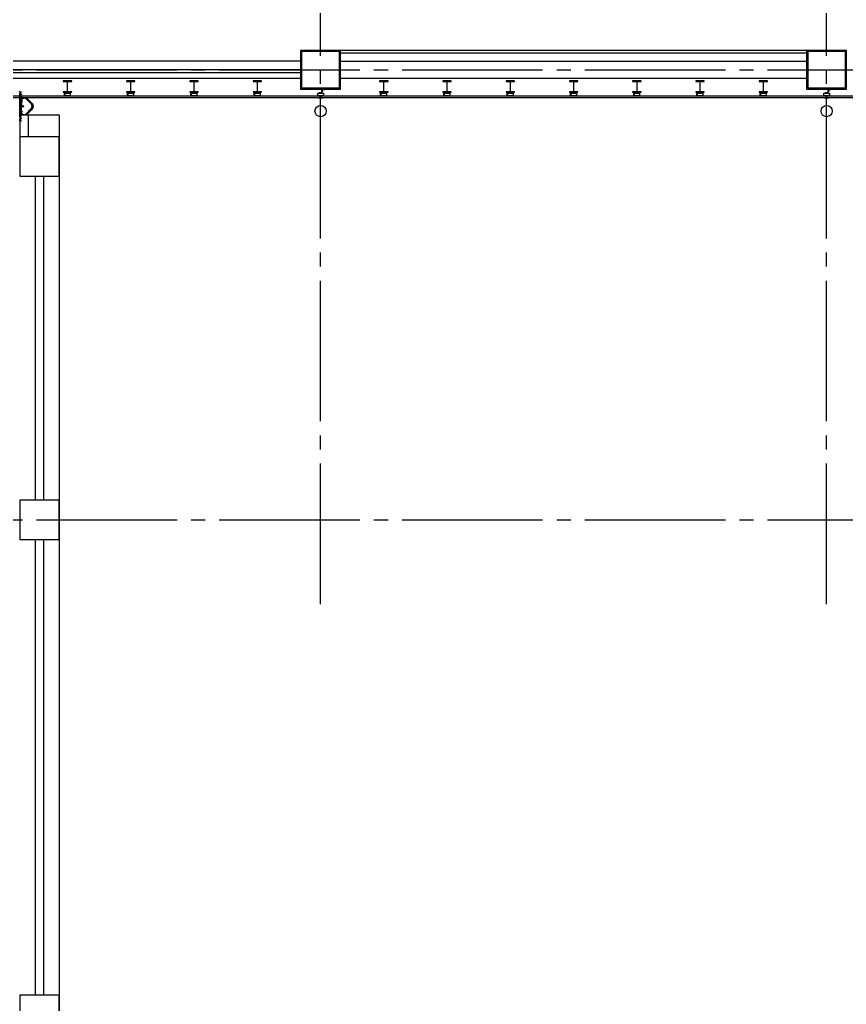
# Model space of a CAD drawing. Header units: millimetres. Extents: x -48783 to 29932, y 8989 to 23940.
# Drawn here: x 6665 to 8135, y 9889 to 11639 of the extents above; entities that cross this region are included whole.
import ezdxf

# ---------------------------------------------------------------- set-up
doc = ezdxf.new("R2010")
doc.units = ezdxf.units.MM
doc.header["$LTSCALE"] = 100
doc.linetypes.add('X-N-FAB-L20$0$COL-CEN-LIN', pattern=[3.25, 2.5, -0.25, 0.25, -0.25])
for name, color, linetype in [('0-XREF', 7, 'Continuous'), ('X-N-FAB-L20$0$0-4', 8, 'Continuous'), ('X-N-FAB-L20$0$0-COL', 8, 'Continuous'), ('X-N-FAB-L20$0$0-WALL', 8, 'Continuous'), ('X-N-FAB-L20$0$08', 8, 'Continuous'), ('X-N-FAB-L20$0$200K新增範圍', 8, 'Continuous'), ('X-N-FAB-L20$0$BLOCK', 8, 'Continuous'), ('X-N-FAB-L20$0$CCL', 8, 'X-N-FAB-L20$0$COL-CEN-LIN'), ('X-N-FAB-L20$0$COL-S', 8, 'Continuous'), ('X-N-FAB-L20$0$DE-MMTN-F1-F2-B000-G-AR-SEC@16$0$DE-MMTN-CUB3-F1-B000-G-AR-SEC@CF1.5$0$0-伸縮縫', 8, 'Continuous'), ('X-N-FAB-L20$0$DE-MMTN-F1-F2-B000-G-AR-SEC@16$0$DE-MMTN-CUB3-F1-B000-G-AR-SEC@CF1.5$0$伸縮縫', 8, 'Continuous'), ('X-N-FAB-L20$0$WALL-P', 8, 'Continuous')]:
    doc.layers.add(name, color=color, linetype=linetype)

# ---------------------------------------------------------------- blocks, each defined once
blk = doc.blocks.new('X-N-FAB-L20$0$A$Cc7bb84f0')
at = {"layer": 'X-N-FAB-L20$0$COL-S'}
for points in [[(0, 70), (70, 70), (70, 0), (0, 0)], [(2, 68), (68, 68), (68, 2), (2, 2)]]:
    blk.add_lwpolyline(points, close=True, dxfattribs=at)
blk = doc.blocks.new('X-N-FAB-L20$0$A$C20c95bda')
at = {"layer": 'X-N-FAB-L20$0$CCL'}
for p, q in [((8220, 0), (8220, 9160)), ((9120, 0), (9120, 9160)), ((240, 950), (28330, 950)), ((240, 150), (28330, 150))]:
    blk.add_line(p, q, dxfattribs=at)
at = {"layer": 'X-N-FAB-L20$0$200K新增範圍'}
for p in [(8185, 915), (9085, 915)]:
    blk.add_blockref('X-N-FAB-L20$0$A$Cc7bb84f0', p, dxfattribs=at)
blk = doc.blocks.new('X-N-FAB-L20$0$A$C1d07c4d4')
for centre in [(7917.4, 851.4), (8817.4, 851.4)]:
    blk.add_circle(centre, 10)
at = {"layer": 'X-N-FAB-L20$0$08'}
for points in [[(7882.4, 890), (7882.4, 960), (7952.4, 960), (7952.4, 890)], [(7884.4, 892), (7884.4, 958), (7950.4, 958), (7950.4, 892)], [(8782.4, 890), (8782.4, 960), (8852.4, 960), (8852.4, 890)], [(8784.4, 892), (8784.4, 958), (8850.4, 958), (8850.4, 892)]]:
    blk.add_lwpolyline(points, close=True, dxfattribs=at)
at = {"layer": 'X-N-FAB-L20$0$WALL-P'}
for p, q in [((7952.4, 960), (8782.4, 960)), ((7952.4, 955), (8782.4, 955)), ((7882.4, 940), (7052.4, 940)), ((7952.4, 940), (8782.4, 940)), ((7882.4, 925), (7052.4, 925)), ((7052.4, 920), (7882.4, 920)), ((7052.4, 910), (7882.4, 910)), ((7952.4, 910), (8782.4, 910)), ((6717.1, 878.5), (9080.9, 878.5)), ((9077.4, 875), (6717.1, 875))]:
    blk.add_line(p, q, dxfattribs=at)
for points in [[(7459.9, 885), (7474.9, 885), (7474.9, 885.9), (7467.7, 885.9), (7467.7, 904.1), (7474.9, 904.1), (7474.9, 905), (7459.9, 905), (7459.9, 904.1), (7467.1, 904.1), (7467.1, 885.9), (7459.9, 885.9)], [(7572.4, 885), (7587.4, 885), (7587.4, 885.9), (7580.2, 885.9), (7580.2, 904.1), (7587.4, 904.1), (7587.4, 905), (7572.4, 905), (7572.4, 904.1), (7579.6, 904.1), (7579.6, 885.9), (7572.4, 885.9)], [(7684.9, 885), (7699.9, 885), (7699.9, 885.9), (7692.7, 885.9), (7692.7, 904.1), (7699.9, 904.1), (7699.9, 905), (7684.9, 905), (7684.9, 904.1), (7692.1, 904.1), (7692.1, 885.9), (7684.9, 885.9)], [(7797.4, 885), (7812.4, 885), (7812.4, 885.9), (7805.2, 885.9), (7805.2, 904.1), (7812.4, 904.1), (7812.4, 905), (7797.4, 905), (7797.4, 904.1), (7804.6, 904.1), (7804.6, 885.9), (7797.4, 885.9)], [(8022.4, 885), (8037.4, 885), (8037.4, 885.9), (8030.2, 885.9), (8030.2, 904.1), (8037.4, 904.1), (8037.4, 905), (8022.4, 905), (8022.4, 904.1), (8029.6, 904.1), (8029.6, 885.9), (8022.4, 885.9)], [(8134.9, 885), (8149.9, 885), (8149.9, 885.9), (8142.7, 885.9), (8142.7, 904.1), (8149.9, 904.1), (8149.9, 905), (8134.9, 905), (8134.9, 904.1), (8142.1, 904.1), (8142.1, 885.9), (8134.9, 885.9)], [(8247.4, 885), (8262.4, 885), (8262.4, 885.9), (8255.2, 885.9), (8255.2, 904.1), (8262.4, 904.1), (8262.4, 905), (8247.4, 905), (8247.4, 904.1), (8254.6, 904.1), (8254.6, 885.9), (8247.4, 885.9)], [(8359.9, 885), (8374.9, 885), (8374.9, 885.9), (8367.7, 885.9), (8367.7, 904.1), (8374.9, 904.1), (8374.9, 905), (8359.9, 905), (8359.9, 904.1), (8367.1, 904.1), (8367.1, 885.9), (8359.9, 885.9)], [(8472.4, 885), (8487.4, 885), (8487.4, 885.9), (8480.2, 885.9), (8480.2, 904.1), (8487.4, 904.1), (8487.4, 905), (8472.4, 905), (8472.4, 904.1), (8479.6, 904.1), (8479.6, 885.9), (8472.4, 885.9)], [(8584.9, 885), (8599.9, 885), (8599.9, 885.9), (8592.7, 885.9), (8592.7, 904.1), (8599.9, 904.1), (8599.9, 905), (8584.9, 905), (8584.9, 904.1), (8592.1, 904.1), (8592.1, 885.9), (8584.9, 885.9)], [(8697.4, 885), (8712.4, 885), (8712.4, 885.9), (8705.2, 885.9), (8705.2, 904.1), (8712.4, 904.1), (8712.4, 905), (8697.4, 905), (8697.4, 904.1), (8704.6, 904.1), (8704.6, 885.9), (8697.4, 885.9)], [(7461.8, 880), (7461.8, 885), (7466.8, 885), (7466.8, 884.4), (7462.4, 884.4), (7462.4, 880)], [(7462.4, 883.5), (7472.4, 883.5), (7472.4, 878.5), (7462.4, 878.5)], [(7473, 880), (7473, 885), (7468, 885), (7468, 884.4), (7472.4, 884.4), (7472.4, 880)], [(7574.3, 880), (7574.3, 885), (7579.3, 885), (7579.3, 884.4), (7574.9, 884.4), (7574.9, 880)], [(7574.9, 883.5), (7584.9, 883.5), (7584.9, 878.5), (7574.9, 878.5)], [(7585.5, 880), (7585.5, 885), (7580.5, 885), (7580.5, 884.4), (7584.9, 884.4), (7584.9, 880)], [(7686.8, 880), (7686.8, 885), (7691.8, 885), (7691.8, 884.4), (7687.4, 884.4), (7687.4, 880)], [(7687.4, 883.5), (7697.4, 883.5), (7697.4, 878.5), (7687.4, 878.5)], [(7698, 880), (7698, 885), (7693, 885), (7693, 884.4), (7697.4, 884.4), (7697.4, 880)], [(7799.3, 880), (7799.3, 885), (7804.3, 885), (7804.3, 884.4), (7799.9, 884.4), (7799.9, 880)], [(7799.9, 883.5), (7809.9, 883.5), (7809.9, 878.5), (7799.9, 878.5)], [(7810.5, 880), (7810.5, 885), (7805.5, 885), (7805.5, 884.4), (7809.9, 884.4), (7809.9, 880)], [(7912.4, 883.5), (7922.4, 883.5), (7922.4, 878.5), (7912.4, 878.5)], [(7914.9, 883.5), (7919.9, 883.5), (7919.9, 888.5), (7919.3, 888.5), (7919.3, 884.1), (7914.9, 884.1)], [(7916.4, 875), (7918.4, 875), (7918.4, 878.5), (7916.4, 878.5)], [(7919.9, 885), (7919.9, 890), (7924.9, 890), (7924.9, 889.4), (7920.5, 889.4), (7920.5, 885)], [(8024.3, 880), (8024.3, 885), (8029.3, 885), (8029.3, 884.4), (8024.9, 884.4), (8024.9, 880)], [(8024.9, 883.5), (8034.9, 883.5), (8034.9, 878.5), (8024.9, 878.5)], [(8035.5, 880), (8035.5, 885), (8030.5, 885), (8030.5, 884.4), (8034.9, 884.4), (8034.9, 880)], [(8136.8, 880), (8136.8, 885), (8141.8, 885), (8141.8, 884.4), (8137.4, 884.4), (8137.4, 880)], [(8137.4, 883.5), (8147.4, 883.5), (8147.4, 878.5), (8137.4, 878.5)], [(8148, 880), (8148, 885), (8143, 885), (8143, 884.4), (8147.4, 884.4), (8147.4, 880)], [(8249.3, 880), (8249.3, 885), (8254.3, 885), (8254.3, 884.4), (8249.9, 884.4), (8249.9, 880)], [(8249.9, 883.5), (8259.9, 883.5), (8259.9, 878.5), (8249.9, 878.5)], [(8260.5, 880), (8260.5, 885), (8255.5, 885), (8255.5, 884.4), (8259.9, 884.4), (8259.9, 880)], [(8361.8, 880), (8361.8, 885), (8366.8, 885), (8366.8, 884.4), (8362.4, 884.4), (8362.4, 880)], [(8362.4, 883.5), (8372.4, 883.5), (8372.4, 878.5), (8362.4, 878.5)], [(8373, 880), (8373, 885), (8368, 885), (8368, 884.4), (8372.4, 884.4), (8372.4, 880)], [(8474.3, 880), (8474.3, 885), (8479.3, 885), (8479.3, 884.4), (8474.9, 884.4), (8474.9, 880)], [(8474.9, 883.5), (8484.9, 883.5), (8484.9, 878.5), (8474.9, 878.5)], [(8485.5, 880), (8485.5, 885), (8480.5, 885), (8480.5, 884.4), (8484.9, 884.4), (8484.9, 880)], [(8586.8, 880), (8586.8, 885), (8591.8, 885), (8591.8, 884.4), (8587.4, 884.4), (8587.4, 880)], [(8587.4, 883.5), (8597.4, 883.5), (8597.4, 878.5), (8587.4, 878.5)], [(8598, 880), (8598, 885), (8593, 885), (8593, 884.4), (8597.4, 884.4), (8597.4, 880)], [(8699.3, 880), (8699.3, 885), (8704.3, 885), (8704.3, 884.4), (8699.9, 884.4), (8699.9, 880)], [(8699.9, 883.5), (8709.9, 883.5), (8709.9, 878.5), (8699.9, 878.5)], [(8710.5, 880), (8710.5, 885), (8705.5, 885), (8705.5, 884.4), (8709.9, 884.4), (8709.9, 880)], [(8812.4, 883.5), (8822.4, 883.5), (8822.4, 878.5), (8812.4, 878.5)], [(8814.9, 883.5), (8819.9, 883.5), (8819.9, 888.5), (8819.3, 888.5), (8819.3, 884.1), (8814.9, 884.1)], [(8816.4, 875), (8818.4, 875), (8818.4, 878.5), (8816.4, 878.5)], [(8819.9, 885), (8819.9, 890), (8824.9, 890), (8824.9, 889.4), (8820.5, 889.4), (8820.5, 885)]]:
    blk.add_lwpolyline(points, close=True, dxfattribs=at)
for points in [[(7913.7, 874.8), (7916.7, 874.8), (7916.7, 876.4), (7918.2, 876.4), (7918.2, 874.8), (7921.2, 874.8)], [(8813.7, 874.8), (8816.7, 874.8), (8816.7, 876.4), (8818.2, 876.4), (8818.2, 874.8), (8821.2, 874.8)]]:
    blk.add_lwpolyline(points, dxfattribs=at)
blk = doc.blocks.new('X-N-FAB-L20$0$DE-MMTN-F1-F2-B000-G-AR-SEC@16$0$DE-MMTN-CUB3-F1-B000-G-AR-SEC@CF1.5$0$18P1xFa-sec-20$0$87')
at = {"layer": 'X-N-FAB-L20$0$DE-MMTN-F1-F2-B000-G-AR-SEC@16$0$DE-MMTN-CUB3-F1-B000-G-AR-SEC@CF1.5$0$0-伸縮縫', "ltscale": 0.5}
for p, q in [((9748, -66), (9748, -65)), ((9748, -65), (9775, -65)), ((9748, -66), (9749, -67)), ((9748, -68), (9749, -69)), ((9748, -68), (9748, -68)), ((9748, -68), (9749, -68)), ((9748, -70), (9748, -71)), ((9748, -70), (9749, -70)), ((9748, -71), (9749, -71)), ((9748, -73), (9749, -73)), ((9748, -73), (9748, -73)), ((9748, -73), (9751, -75)), ((9749, -68), (9749, -67)), ((9749, -70), (9749, -69)), ((9749, -73), (9749, -71)), ((9751, -75), (9752, -74)), ((9752, -70), (9752, -68)), ((9752, -68), (9755, -68)), ((9753, -69), (9752, -70)), ((9752, -72), (9752, -70)), ((9753, -70), (9752, -70)), ((9753, -72), (9752, -72)), ((9753, -73), (9752, -73)), ((9752, -74), (9752, -73)), ((9753, -69), (9753, -70)), ((9753, -72), (9753, -73)), ((9755, -75), (9755, -68)), ((9756, -76), (9758, -76)), ((9758, -70), (9759, -67)), ((9758, -70), (9762, -74)), ((9758, -72), (9761, -76)), ((9758, -75), (9758, -72)), ((9759, -67), (9764, -67)), ((9762, -74), (9764, -67)), ((9763, -75), (9764, -73)), ((9764, -73), (9766, -76)), ((9765, -71), (9766, -67)), ((9765, -71), (9767, -74)), ((9766, -67), (9769, -67)), ((9767, -74), (9769, -67)), ((9768, -75), (9769, -73)), ((9769, -73), (9771, -76)), ((9770, -71), (9771, -67)), ((9770, -71), (9772, -73)), ((9771, -67), (9774, -67)), ((9772, -73), (9774, -67)), ((9773, -75), (9774, -72)), ((9774, -72), (9776, -75)), ((9775, -65), (9778, -66)), ((9775, -70), (9776, -67)), ((9775, -70), (9777, -74)), ((9776, -67), (9778, -68)), ((9780, -65), (9778, -66)), ((9779, -67), (9778, -68)), ((9780, -70), (9778, -74)), ((9780, -70), (9779, -67)), ((9781, -72), (9779, -75)), ((9807, -65), (9780, -65)), ((9784, -73), (9781, -67)), ((9784, -67), (9781, -67)), ((9782, -75), (9781, -72)), ((9786, -71), (9784, -67)), ((9786, -71), (9784, -73)), ((9786, -73), (9784, -76)), ((9789, -74), (9786, -67)), ((9789, -67), (9786, -67)), ((9787, -75), (9786, -73)), ((9791, -71), (9789, -67)), ((9791, -71), (9789, -74)), ((9791, -73), (9789, -76)), ((9794, -74), (9791, -67)), ((9796, -67), (9791, -67)), ((9792, -75), (9791, -73)), ((9797, -70), (9794, -74)), ((9797, -72), (9794, -76)), ((9797, -70), (9796, -67)), ((9797, -75), (9797, -72)), ((9800, -76), (9798, -76)), ((9800, -75), (9800, -68)), ((9803, -68), (9800, -68)), ((9803, -70), (9803, -68)), ((9803, -69), (9803, -70)), ((9803, -69), (9803, -70)), ((9803, -72), (9803, -70)), ((9803, -70), (9803, -70)), ((9803, -72), (9803, -73)), ((9803, -72), (9803, -72)), ((9803, -73), (9803, -73)), ((9803, -74), (9803, -73)), ((9804, -75), (9803, -74)), ((9808, -73), (9804, -75)), ((9808, -66), (9807, -67)), ((9807, -68), (9807, -67)), ((9808, -68), (9807, -69)), ((9808, -68), (9807, -68)), ((9807, -70), (9807, -69)), ((9808, -70), (9807, -70)), ((9808, -71), (9807, -71)), ((9807, -73), (9807, -71)), ((9808, -73), (9807, -73)), ((9808, -66), (9808, -65)), ((9808, -68), (9808, -68)), ((9808, -70), (9808, -71)), ((9808, -73), (9808, -73))]:
    blk.add_line(p, q, dxfattribs=at)
for centre, radius, start, end in [((9748, -65), 0.5, 90, 180), ((9756, -75), 0.5, 180, 270), ((9758, -75), 0.5, 270, 0), ((9762, -75), 1, 221.1859, 340), ((9767, -75), 1, 221.1859, 340), ((9772, -75), 1, 221.1859, 340), ((9778, -74), 2, 211.1859, 328.8141), ((9778, -74), 0.5, 211.1859, 328.8141), ((9783, -75), 1, 200, 318.8141), ((9788, -75), 1, 200, 318.8141), ((9793, -75), 1, 200, 318.8141), ((9798, -75), 0.5, 180, 270), ((9800, -75), 0.5, 270, 360), ((9807, -65), 0.5, 360, 90)]:
    blk.add_arc(centre, radius, start, end, dxfattribs=at)
blk = doc.blocks.new('X-N-FAB-L20$0$DE-MMTN-F1-F2-B000-G-AR-SEC@16$0$DE-MMTN-CUB3-F1-B000-G-AR-SEC@CF1.5$0$18P1xFa-sec-20$0$FPK-50')
at = {"layer": 'X-N-FAB-L20$0$DE-MMTN-F1-F2-B000-G-AR-SEC@16$0$DE-MMTN-CUB3-F1-B000-G-AR-SEC@CF1.5$0$0-伸縮縫'}
for p, q in [((-4245, 453), (-4243, 453)), ((-4245, 452), (-4245, 450)), ((-4241, 450), (-4245, 450)), ((-4223, 458), (-4243, 458)), ((-4243, 458), (-4243, 453)), ((-4223, 456), (-4240, 456)), ((-4240, 455), (-4240, 450)), ((-4223, 463), (-4221, 463)), ((-4223, 463), (-4223, 458)), ((-4223, 455), (-4223, 451)), ((-4214, 450), (-4222, 450)), ((-4220, 462), (-4220, 461)), ((-4220, 462), (-4220, 461)), ((-4220, 462), (-4220, 461)), ((-4220, 462), (-4220, 453)), ((-4220, 459), (-4220, 460)), ((-4220, 459), (-4220, 460)), ((-4220, 459), (-4220, 460)), ((-4220, 459), (-4220, 460)), ((-4220, 459), (-4220, 460)), ((-4220, 459), (-4220, 460)), ((-4220, 459), (-4220, 460)), ((-4220, 459), (-4220, 460)), ((-4220, 458), (-4220, 457)), ((-4220, 458), (-4220, 457)), ((-4220, 458), (-4220, 457)), ((-4220, 458), (-4220, 457)), ((-4220, 458), (-4220, 457)), ((-4220, 458), (-4220, 457)), ((-4220, 458), (-4220, 457)), ((-4220, 458), (-4220, 457)), ((-4220, 455), (-4220, 455)), ((-4220, 455), (-4220, 455)), ((-4220, 455), (-4220, 455)), ((-4220, 455), (-4220, 455)), ((-4220, 455), (-4220, 455)), ((-4220, 455), (-4220, 455)), ((-4220, 455), (-4220, 455)), ((-4220, 455), (-4220, 455)), ((-4220, 455), (-4220, 455)), ((-4220, 455), (-4220, 455)), ((-4220, 455), (-4220, 455)), ((-4220, 455), (-4220, 455)), ((-4220, 455), (-4220, 455)), ((-4220, 455), (-4220, 455)), ((-4220, 455), (-4220, 455)), ((-4220, 455), (-4220, 455)), ((-4219, 452), (-4216, 452)), ((-4215, 459), (-4215, 453)), ((-4215, 458), (-4215, 457)), ((-4215, 458), (-4215, 457)), ((-4215, 458), (-4215, 457)), ((-4215, 458), (-4215, 457)), ((-4215, 458), (-4215, 457)), ((-4215, 458), (-4215, 457)), ((-4215, 455), (-4215, 455)), ((-4215, 455), (-4215, 455)), ((-4215, 455), (-4215, 455)), ((-4215, 455), (-4215, 455)), ((-4215, 455), (-4215, 455)), ((-4215, 455), (-4215, 455)), ((-4214, 460), (-4213, 460)), ((-4213, 460), (-4213, 451))]:
    blk.add_line(p, q, dxfattribs=at)
for centre, radius, start, end in [((-4245, 452), 0.2, 90, 180), ((-4245, 450), 0.2, 180, 270), ((-4243, 458), 0.2, 90, 180), ((-4243, 453), 0.2, 270, 0), ((-4241, 450), 0.2, 270, 0), ((-4240, 455), 0.2, 90, 180), ((-4223, 455), 0.2, 0, 90), ((-4222, 451), 1, 180, 270), ((-4221, 462), 1, 0, 90), ((-4219, 453), 1, 180, 270), ((-4216, 453), 1, 270, 0), ((-4214, 459), 1, 90, 180), ((-4214, 451), 1, 270, 0)]:
    blk.add_arc(centre, radius, start, end, dxfattribs=at)
blk = doc.blocks.new('X-N-FAB-L20$0$DE-MMTN-F1-F2-B000-G-AR-SEC@16$0$DE-MMTN-CUB3-F1-B000-G-AR-SEC@CF1.5$0$18P1xFa-sec-20$0$Frame-沙朗頭螺絲')
at = {"layer": 'X-N-FAB-L20$0$DE-MMTN-F1-F2-B000-G-AR-SEC@16$0$DE-MMTN-CUB3-F1-B000-G-AR-SEC@CF1.5$0$0-伸縮縫'}
for p, q in [((0, 37), (-5, 37)), ((0, 37), (-5, 37)), ((-2, 34), (-5, 37)), ((-3, 32), (2, 34)), ((-3, 30), (3, 33)), ((-2, 32), (-3, 32)), ((-3, 28), (3, 32)), ((-2, 30), (-3, 30)), ((-3, 27), (3, 30)), ((-3, 25), (3, 28)), ((-2, 28), (-3, 28)), ((-3, 24), (3, 27)), ((-2, 27), (-3, 27)), ((-3, 22), (3, 25)), ((-2, 25), (-3, 25)), ((-2, 24), (-3, 24)), ((-3, 20), (3, 23)), ((-3, 19), (3, 22)), ((-2, 22), (-3, 22)), ((-3, 17), (3, 20)), ((-2, 20), (-3, 20)), ((-3, 16), (3, 19)), ((-2, 19), (-3, 19)), ((-3, 14), (3, 17)), ((-2, 17), (-3, 17)), ((-3, 12), (3, 16)), ((-2, 16), (-3, 16)), ((-2, 14), (-3, 14)), ((-3, 11), (3, 14)), ((-2, 12), (-3, 12)), ((-3, 9), (3, 12)), ((-2, 11), (-3, 11)), ((-3, 8), (3, 11)), ((-2, 9), (-3, 9)), ((-3, 6), (3, 9)), ((-2, 8), (-3, 8)), ((-3, 4), (3, 8)), ((-2, 6), (-3, 6)), ((-2, 4), (-3, 4)), ((-2, 4), (-2, 34)), ((2, 34), (-2, 34)), ((0, 0), (-2, 4)), ((0, 37), (0, 37)), ((0, 37), (0, 37)), ((0, 36), (0, 37)), ((1, 37), (0, 37)), ((1, 37), (0, 37)), ((1, 36), (0, 36)), ((2, 4), (0, 0)), ((1, 36), (1, 37)), ((5, 37), (1, 37)), ((5, 37), (1, 37)), ((2, 34), (5, 37)), ((2, 34), (2, 4)), ((2, 32), (2, 34)), ((3, 33), (2, 33)), ((3, 32), (2, 32)), ((3, 30), (2, 30)), ((3, 28), (2, 28)), ((3, 27), (2, 27)), ((3, 25), (2, 25)), ((3, 23), (2, 23)), ((3, 22), (2, 22)), ((3, 20), (2, 20)), ((3, 19), (2, 19)), ((3, 17), (2, 17)), ((3, 16), (2, 16)), ((3, 14), (2, 14)), ((3, 12), (2, 12)), ((3, 11), (2, 11)), ((3, 9), (2, 9)), ((3, 8), (2, 8))]:
    blk.add_line(p, q, dxfattribs=at)
blk = doc.blocks.new('X-N-FAB-L20$0$DE-MMTN-F1-F2-B000-G-AR-SEC@16$0$DE-MMTN-CUB3-F1-B000-G-AR-SEC@CF1.5$0$18P1xFa-sec-20$0$EREE')
at = {"layer": 'X-N-FAB-L20$0$DE-MMTN-F1-F2-B000-G-AR-SEC@16$0$DE-MMTN-CUB3-F1-B000-G-AR-SEC@CF1.5$0$0-伸縮縫'}
for p, q in [((-38127, -8958), (-38127, -8960)), ((-38126, -8958), (-38124, -8958)), ((-38126, -8958), (-38124, -8958)), ((-38126, -8960), (-38126, -8960)), ((-38126, -8961), (-38126, -8993)), ((-38126, -8961), (-38126, -8993)), ((-38126, -8993), (-38122, -8993)), ((-38126, -8993), (-38122, -8993)), ((-38123, -8959), (-38123, -8960)), ((-38123, -8959), (-38123, -8968)), ((-38123, -8959), (-38123, -8968)), ((-38123, -8962), (-38123, -8961)), ((-38123, -8962), (-38123, -8961)), ((-38123, -8962), (-38123, -8961)), ((-38123, -8962), (-38123, -8961)), ((-38123, -8962), (-38123, -8961)), ((-38123, -8962), (-38123, -8961)), ((-38123, -8963), (-38123, -8964)), ((-38123, -8963), (-38123, -8964)), ((-38123, -8963), (-38123, -8964)), ((-38123, -8963), (-38123, -8964)), ((-38123, -8963), (-38123, -8964)), ((-38123, -8963), (-38123, -8964)), ((-38123, -8965), (-38123, -8966)), ((-38123, -8965), (-38123, -8966)), ((-38123, -8965), (-38123, -8966)), ((-38123, -8965), (-38123, -8966)), ((-38123, -8965), (-38123, -8966)), ((-38123, -8965), (-38123, -8966)), ((-38123, -8965), (-38123, -8966)), ((-38123, -8965), (-38123, -8966)), ((-38123, -8965), (-38123, -8966)), ((-38123, -8965), (-38123, -8966)), ((-38123, -8965), (-38123, -8966)), ((-38123, -8965), (-38123, -8966)), ((-38123, -8977), (-38123, -8991)), ((-38123, -8991), (-38122, -8991)), ((-38122, -8991), (-38122, -8993)), ((-38120, -8974), (-38082, -8974)), ((-38118, -8962), (-38118, -8968)), ((-38118, -8962), (-38118, -8968)), ((-38118, -8963), (-38118, -8964)), ((-38118, -8963), (-38118, -8964)), ((-38118, -8963), (-38118, -8964)), ((-38118, -8963), (-38118, -8964)), ((-38118, -8963), (-38118, -8964)), ((-38118, -8963), (-38118, -8964)), ((-38118, -8965), (-38118, -8966)), ((-38118, -8965), (-38118, -8966)), ((-38118, -8965), (-38118, -8966)), ((-38118, -8965), (-38118, -8966)), ((-38118, -8965), (-38118, -8966)), ((-38118, -8965), (-38118, -8966)), ((-38117, -8961), (-38116, -8961)), ((-38117, -8961), (-38116, -8961)), ((-38116, -8961), (-38116, -8970)), ((-38116, -8961), (-38116, -8970)), ((-38098, -8971), (-38115, -8971)), ((-38097, -8971), (-38098, -8971)), ((-38060, -8971), (-38097, -8971)), ((-38097, -8971), (-38097, -8971)), ((-38081, -8991), (-38081, -8991)), ((-38081, -8993), (-38081, -8991)), ((-38081, -8993), (-38076, -8993)), ((-38081, -8993), (-38077, -8993)), ((-38080, -8991), (-38080, -8976)), ((-38077, -8991), (-38077, -8976)), ((-38077, -8991), (-38077, -8991)), ((-38076, -8993), (-38076, -8991)), ((-38075, -8974), (-38037, -8974)), ((-38060, -8971), (-38066, -8971)), ((-38060, -8971), (-38060, -8971)), ((-38059, -8971), (-38060, -8971)), ((-38047, -8971), (-38059, -8971)), ((-38022, -8971), (-38059, -8971)), ((-38036, -8991), (-38036, -8992)), ((-38036, -8991), (-38032, -8991)), ((-38036, -8993), (-38016, -8993)), ((-38016, -8975), (-38018, -8976)), ((-38016, -8989), (-38018, -8987)), ((-38017, -8991), (-38016, -8991)), ((-38016, -8991), (-38016, -8992))]:
    blk.add_line(p, q, dxfattribs=at)
for centre, radius, start, end in [((-38126, -8958), 0.5, 90, 180), ((-38126, -8958), 0.5, 90, 180), ((-38126, -8960), 0.5, 180, 270), ((-38126, -8961), 0.5, 0, 90), ((-38124, -8959), 1, 0, 90), ((-38124, -8959), 1, 0, 90), ((-38121, -8968), 2.5, 180, 0), ((-38120, -8977), 3, 90, 180), ((-38123, -8991), 0.2, 180, 270), ((-38122, -8991), 0.2, 0, 90), ((-38117, -8962), 1, 90, 180), ((-38117, -8962), 1, 90, 180), ((-38115, -8970), 1, 180, 270), ((-38082, -8976), 2, 0, 90), ((-38081, -8991), 0.2, 270, 0), ((-38081, -8991), 0.2, 90, 180), ((-38075, -8976), 2, 90, 180), ((-38077, -8991), 0.2, 180, 270), ((-38077, -8991), 0.2, 0, 90), ((-38037, -8976), 2, 333.6122, 90), ((-38025, -8982), 11.5, 153.6122, 231.2295), ((-38036, -8991), 0.2, 90, 180), ((-38036, -8992), 0.2, 180, 270), ((-38025, -8982), 8.5, 44.0555, 315.9445), ((-38032, -8991), 0.3, 270, 51.2295), ((-38022, -8974), 3, 70.2501, 90), ((-38025, -8982), 11.5, 41.4612, 70.2501), ((-38018, -8975), 0.5, 224.0555, 300), ((-38018, -8988), 0.5, 60, 135.9445), ((-38025, -8982), 11.5, 308.7705, 318.5388), ((-38017, -8991), 0.3, 128.7705, 270), ((-38016, -8974), 0.5, 300, 41.4612), ((-38016, -8989), 0.5, 318.5388, 60), ((-38016, -8991), 0.2, 0, 90), ((-38016, -8992), 0.2, 270, 0)]:
    blk.add_arc(centre, radius, start, end, dxfattribs=at)
blk = doc.blocks.new('X-N-FAB-L20$0$DE-MMTN-F1-F2-B000-G-AR-SEC@16$0$DE-MMTN-CUB3-F1-B000-G-AR-SEC@CF1.5$0$A$Ce585d2ea')
h = blk.add_hatch()
h.set_pattern_fill('AR-SAND', color=256, scale=0.1, style=0)
h.set_pattern_definition([(142.5, (-400.857, -482.35933), (0.006299336, 0.192682377), [0, -0.152, 0, -0.17, 0, -0.1625]), (172.5, (-400.857, -482.35933), (-0.17697767, 0.28221461), [0, -0.082, 0, -0.137, 0, -0.0525]), (212.5, (-400.734, -482.35933), (-0.311414186, 0.000565905), [0, -0.05, 0, -0.18, 0, -0.235]), (222.5, (-400.734, -482.35933), (-0.30061266, 0.08776756), [0, -0.025, 0, -0.118, 0, -0.135])])
edge = h.paths.add_edge_path()
edge.add_line((11.1, 18.7), (11.4, 18.7))
edge.add_arc((11.4, 18.6), 0.1, 0, 90, ccw=False)
edge.add_line((11.5, 18.6), (11.5, 16))
edge.add_arc((11.2, 16), 0.252, -59.5851, 0, ccw=False)
edge.add_arc((11.1, 16.3), 0.583, 274.1637, 301.1326, ccw=False)
edge.add_line((11.1, 15.7), (11.1, 18.7))
h = blk.add_hatch()
h.set_pattern_fill('AR-SAND', color=256, scale=0.1, style=0)
h.set_pattern_definition([(37.5, (453.0581, -482.35933), (-0.006299336, 0.192682377), [0, -0.152, 0, -0.17, 0, -0.1625]), (7.5, (453.0581, -482.35933), (0.17697767, 0.28221461), [0, -0.082, 0, -0.137, 0, -0.0525]), (327.5, (452.9351, -482.35933), (0.311414186, 0.000565905), [0, -0.05, 0, -0.18, 0, -0.235]), (317.5, (452.9351, -482.35933), (0.30061266, 0.08776756), [0, -0.025, 0, -0.118, 0, -0.135])])
edge = h.paths.add_edge_path()
edge.add_line((41.1, 18.7), (40.8, 18.7))
edge.add_arc((40.8, 18.6), 0.1, 90, 180)
edge.add_line((40.7, 18.6), (40.7, 16))
edge.add_arc((41, 16), 0.252, 180, 239.5851)
edge.add_arc((41.1, 16.3), 0.583, 238.8674, 265.8363)
edge.add_line((41.1, 15.7), (41.1, 18.7))
h = blk.add_hatch()
h.set_pattern_fill('ANSI37', color=256, scale=3, style=0)
h.set_pattern_definition([(45, (586.01963, 99.20375), (-0.26516504, 0.26516504), []), (135, (586.01963, 99.20375), (-0.26516504, -0.26516504), [])])
edge = h.paths.add_edge_path()
edge.add_line((11.1, 14), (11.1, 11.7))
edge.add_arc((11.4, 11.7), 0.339, 185.2237, 335.6068)
edge.add_line((11.7, 11.5), (11.1, 14))
h = blk.add_hatch()
h.set_pattern_fill('ANSI37', color=256, scale=5, angle=45, style=0)
h.set_pattern_definition([(90, (-5854.785, 984.335), (-0.625, 1e-16), []), (180, (-5854.785, 984.335), (-1e-16, -0.625), [])])
edge = h.paths.add_edge_path()
edge.add_line((29.6, 2.5), (41.1, 14))
edge.add_line((41.1, 14), (40.4, 11.3))
edge.add_line((40.4, 11.3), (30.7, 1.3))
edge.add_arc((26.1, 8.4), 8.42, 237.1103, 302.8897, ccw=False)
edge.add_line((21.5, 1.3), (11.8, 11.3))
edge.add_line((11.8, 11.3), (11.1, 14))
edge.add_line((11.1, 14), (22.6, 2.5))
edge.add_arc((26.1, 10.2), 8.48, 245.2837, 294.7163)
h = blk.add_hatch()
h.set_pattern_fill('ANSI37', color=256, scale=3, style=0)
h.set_pattern_definition([(45, (586.01963, 99.20375), (-0.26516504, 0.26516504), []), (135, (586.01963, 99.20375), (-0.26516504, -0.26516504), [])])
edge = h.paths.add_edge_path()
edge.add_line((41.1, 14), (41.1, 11.7))
edge.add_arc((40.8, 11.7), 0.339, 204.3932, 354.7763, ccw=False)
edge.add_line((40.5, 11.5), (41.1, 14))
for p, q in [((11, 21.5, 0), (26.1, 21.5, 0)), ((11, 21.2, 0), (26.1, 21.2, 0)), ((11, 21.2, 0), (13.2, 21.2, 0)), ((12.1, 20.6, 0), (26.1, 20.6, 0)), ((25.5, 23.8, 0), (26, 23.8, 0)), ((25.8, 23.5, 0), (25.5, 23.8, 0)), ((25.5, 20.6, 0), (25.5, 20.6, 0)), ((25.5, 20.5, 0), (26.7, 20.5, 0)), ((25.5, 20.3, 0), (25.5, 20.3, 0)), ((25.5, 19.7, 0), (25.5, 19.7, 0)), ((25.5, 19.1, 0), (25.5, 19, 0)), ((25.5, 18.5, 0), (25.5, 18.4, 0)), ((25.5, 18, 0), (25.5, 18, 0)), ((25.5, 17.9, 0), (26.7, 17.9, 0)), ((25.5, 17.9, 0), (25.5, 17.8, 0)), ((25.5, 17.8, 0), (26.7, 17.8, 0)), ((25.5, 17.8, 0), (26.7, 17.8, 0)), ((25.5, 17.8, 0), (25.5, 17.8, 0)), ((25.7, 20.4, 0), (25.6, 20.5, 0)), ((25.6, 20.5, 0), (26.5, 20.5, 0)), ((25.6, 20.4, 0), (26.5, 20.5, 0)), ((25.8, 20.1, 0), (25.6, 20.1, 0)), ((25.6, 19.8, 0), (26.1, 20, 0)), ((25.8, 19.5, 0), (25.6, 19.6, 0)), ((25.6, 19.2, 0), (26.1, 19.3, 0)), ((25.8, 18.9, 0), (25.6, 18.9, 0)), ((25.6, 18.6, 0), (26.1, 18.7, 0)), ((26.5, 18.3, 0), (25.6, 18.1, 0)), ((25.8, 18.2, 0), (25.6, 18.3, 0)), ((25.6, 17.7, 0), (25.6, 17.4, 0)), ((25.7, 20.1, 0), (26.6, 20.3, 0)), ((25.7, 19.6, 0), (26.1, 19.7, 0)), ((25.7, 18.9, 0), (26.1, 19.1, 0)), ((25.7, 18.3, 0), (26.1, 18.5, 0)), ((26.6, 18.1, 0), (25.7, 17.9, 0)), ((26.6, 18, 0), (25.7, 17.9, 0)), ((25.8, 23.5, 0), (26.4, 23.5, 0)), ((25.8, 23.5, 0), (25.8, 22, 0)), ((25.8, 22.2, 0), (25.8, 20.5, 0)), ((25.8, 20.2, 0), (25.8, 19.9, 0)), ((25.8, 19.6, 0), (25.8, 19.2, 0)), ((25.8, 19, 0), (25.8, 18.6, 0)), ((25.8, 18.4, 0), (25.8, 18.2, 0)), ((25.8, 17.7, 0), (25.8, 17.4, 0)), ((26, 23.7, 0), (26, 23.8, 0)), ((26, 23.7, 0), (26.2, 23.7, 0)), ((41.2, 21.5), (26.1, 21.5, 0)), ((41.2, 21.2), (26.1, 21.2, 0)), ((40.1, 20.6), (26.1, 20.6, 0)), ((26.1, 20, 0), (26.5, 20.1, 0)), ((26.1, 19.7, 0), (26.6, 19.9, 0)), ((26.1, 19.3, 0), (26.5, 19.5, 0)), ((26.1, 19.1, 0), (26.6, 19.3, 0)), ((26.1, 18.7, 0), (26.5, 18.9, 0)), ((26.1, 18.5, 0), (26.6, 18.7, 0)), ((26.2, 23.8, 0), (26.7, 23.8, 0)), ((26.2, 23.7, 0), (26.2, 23.8, 0)), ((26.4, 23.5, 0), (26.7, 23.8, 0)), ((26.4, 23.5, 0), (26.4, 22, 0)), ((26.4, 22.2, 0), (26.4, 20.5, 0)), ((26.4, 20.3, 0), (26.4, 20.1, 0)), ((26.4, 20.2, 0), (26.6, 20.1, 0)), ((26.4, 19.8, 0), (26.4, 19.5, 0)), ((26.4, 19.6, 0), (26.6, 19.5, 0)), ((26.4, 19.2, 0), (26.4, 18.9, 0)), ((26.4, 19, 0), (26.6, 18.9, 0)), ((26.4, 18.6, 0), (26.4, 18.3, 0)), ((26.4, 18.4, 0), (26.6, 18.3, 0)), ((26.4, 18, 0), (26.4, 18.1, 0)), ((26.4, 17.7, 0), (26.4, 17.4, 0)), ((26.5, 18.1, 0), (26.6, 18, 0)), ((26.6, 17.7, 0), (26.6, 17.4, 0)), ((26.7, 20.5, 0), (26.7, 20.6, 0)), ((26.7, 20.4, 0), (26.7, 20.4, 0)), ((26.7, 20, 0), (26.7, 20, 0)), ((26.7, 19.4, 0), (26.7, 19.4, 0)), ((26.7, 18.8, 0), (26.7, 18.8, 0)), ((26.7, 18.2, 0), (26.7, 18.2, 0)), ((26.7, 17.9, 0), (26.7, 17.8, 0)), ((26.7, 17.8, 0), (26.7, 17.8, 0)), ((41.2, 21.2), (39, 21.2)), ((25.7, 17.3, 0), (26.5, 17.3, 0)), ((25.8, 17.2, 0), (26.3, 17.3, 0)), ((25.8, 17.3, 0), (25.8, 16.7, 0)), ((25.8, 17.1, 0), (26.4, 17.2, 0)), ((25.8, 17.2, 0), (25.8, 17.2, 0)), ((25.8, 17.1, 0), (25.8, 17.1, 0)), ((25.8, 17, 0), (26.4, 17.1, 0)), ((25.8, 17, 0), (25.8, 17, 0)), ((25.8, 16.9, 0), (26.4, 17, 0)), ((25.8, 16.8, 0), (26.4, 16.9, 0)), ((25.8, 16.7, 0), (26.4, 16.9, 0)), ((25.8, 16.9, 0), (25.8, 16.9, 0)), ((25.8, 16.8, 0), (25.8, 16.8, 0)), ((25.8, 16.7, 0), (25.9, 16.7, 0)), ((25.8, 16.7, 0), (26.4, 16.7, 0)), ((25.9, 16.7, 0), (26.3, 16.7, 0)), ((26.4, 16.7, 0), (26.3, 16.7, 0)), ((26.4, 17.3, 0), (26.4, 16.7, 0)), ((26.4, 17.2, 0), (26.4, 17.2, 0)), ((26.4, 17.1, 0), (26.4, 17.1, 0)), ((26.4, 17, 0), (26.4, 17, 0)), ((26.4, 16.9, 0), (26.4, 17, 0)), ((26.4, 16.9, 0), (26.4, 16.9, 0))]:
    blk.add_line(p, q)
at = {"elevation": 0}
blk.add_lwpolyline([(45.6, 23.8), (45.6, 23.3), (6.6, 23.3), (6.6, 23.8)], close=True, dxfattribs=at)
for points in [[(11.1, 18.7), (11.4, 18.7, -0.414214), (11.5, 18.6), (11.5, 16, -0.26601), (11.4, 15.8, -0.11822), (11.1, 15.7), (11.1, 18.7)], [(11.4, 21.2), (11.9, 20.7, 0.198912), (12.1, 20.6)], [(11.1, 14), (11.1, 11.7, 0.774053), (11.7, 11.5), (11.1, 14)]]:
    blk.add_lwpolyline(points, format="xyb", dxfattribs=at)
at = {"const_width": 0.1, "elevation": 0}
blk.add_lwpolyline([(40.9, 18.6), (40.9, 16.6, -0.198912), (40.3, 15.2), (28.9, 3.7, -0.243867), (23.3, 3.7), (11.8, 15.1, -0.140184), (11.3, 16.6), (11.3, 18.6)], format="xyb", dxfattribs=at)
for points in [[(40.8, 21.2), (40.3, 20.7, -0.198912), (40.1, 20.6)], [(41.1, 18.7), (40.8, 18.7, 0.414214), (40.7, 18.6), (40.7, 16, 0.26601), (40.8, 15.8, 0.11822), (41.1, 15.7), (41.1, 18.7)], [(41.1, 14), (41.1, 11.7, -0.774053), (40.5, 11.5), (41.1, 14)]]:
    blk.add_lwpolyline(points, format="xyb")
at = {"elevation": 0}
blk.add_lwpolyline([(29.6, 2.5), (41.1, 14), (40.4, 11.3), (30.7, 1.3, -0.295167), (21.5, 1.3), (11.8, 11.3), (11.1, 14), (22.6, 2.5, 0.219099)], format="xyb", close=True, dxfattribs=at)
for centre in [(10.2, 21.4, 0), (42, 21.4)]:
    blk.add_circle(centre, 0.8)
for centre, radius, start, end in [((25.6, 20.6, 0), 0.105, 180, 270), ((25.6, 20.3, 0), 0.105, 96.1822, 180), ((25.6, 20.3, 0), 0.105, 180, 276.1822), ((25.6, 19.7, 0), 0.105, 102.2237, 180), ((25.6, 19.7, 0), 0.105, 180, 282.2237), ((25.6, 19.1, 0), 0.105, 102.2237, 180), ((25.6, 19, 0), 0.105, 180, 282.2237), ((25.6, 18.5, 0), 0.105, 102.2237, 180), ((25.6, 18.4, 0), 0.105, 180, 282.2237), ((25.6, 18, 0), 0.105, 96.1822, 180), ((25.6, 18, 0), 0.105, 180, 249.7022), ((25.7, 17.7, 0), 0.0942, 5.5162, 174.4838), ((26.1, 17.3, 0), 0.508, 56.5065, 123.4935), ((26.5, 17.7, 0), 0.0942, 5.6406, 174.3594), ((26.6, 20, 0), 0.105, 0, 102.2237), ((26.6, 19.4, 0), 0.105, 0, 102.2237), ((26.6, 18.8, 0), 0.105, 0, 102.2237), ((26.6, 18.2, 0), 0.105, 0, 96.1822), ((26.6, 20.4, 0), 0.105, 0, 69.7022), ((26.6, 20.4, 0), 0.105, 276.1822, 0), ((26.6, 20, 0), 0.105, 282.2237, 0), ((26.6, 19.4, 0), 0.105, 282.2237, 0), ((26.6, 18.8, 0), 0.105, 282.2237, 0), ((26.6, 18.2, 0), 0.105, 276.1822, 0), ((26.6, 17.9, 0), 0.105, 0, 90), ((25.7, 17.4, 0), 0.0942, 185.5162, 354.4838), ((26.1, 17.8, 0), 0.508, 236.5065, 303.4935), ((26.5, 17.4, 0), 0.0942, 185.6406, 354.3594)]:
    blk.add_arc(centre, radius, start, end)
at = {"yscale": 0.1, "zscale": 0.1}
for name, p, xscale in [('X-N-FAB-L20$0$DE-MMTN-F1-F2-B000-G-AR-SEC@16$0$DE-MMTN-CUB3-F1-B000-G-AR-SEC@CF1.5$0$18P1xFa-sec-20$0$EREE', (3812.7, 919.6, 0), 0.1), ('X-N-FAB-L20$0$DE-MMTN-F1-F2-B000-G-AR-SEC@16$0$DE-MMTN-CUB3-F1-B000-G-AR-SEC@CF1.5$0$18P1xFa-sec-20$0$87', (-974.4, 30.3, 0), 0.1), ('X-N-FAB-L20$0$DE-MMTN-F1-F2-B000-G-AR-SEC@16$0$DE-MMTN-CUB3-F1-B000-G-AR-SEC@CF1.5$0$18P1xFa-sec-20$0$FPK-50', (-415.7, -22.5, 0), -0.1), ('X-N-FAB-L20$0$DE-MMTN-F1-F2-B000-G-AR-SEC@16$0$DE-MMTN-CUB3-F1-B000-G-AR-SEC@CF1.5$0$18P1xFa-sec-20$0$Frame-沙朗頭螺絲', (12.9, 18.8, 0), 0.1), ('X-N-FAB-L20$0$DE-MMTN-F1-F2-B000-G-AR-SEC@16$0$DE-MMTN-CUB3-F1-B000-G-AR-SEC@CF1.5$0$18P1xFa-sec-20$0$Frame-沙朗頭螺絲', (16.7, 18.8, 0), 0.1), ('X-N-FAB-L20$0$DE-MMTN-F1-F2-B000-G-AR-SEC@16$0$DE-MMTN-CUB3-F1-B000-G-AR-SEC@CF1.5$0$18P1xFa-sec-20$0$Frame-沙朗頭螺絲', (35.5, 18.8), -0.1), ('X-N-FAB-L20$0$DE-MMTN-F1-F2-B000-G-AR-SEC@16$0$DE-MMTN-CUB3-F1-B000-G-AR-SEC@CF1.5$0$18P1xFa-sec-20$0$Frame-沙朗頭螺絲', (39.3, 18.8), -0.1), ('X-N-FAB-L20$0$DE-MMTN-F1-F2-B000-G-AR-SEC@16$0$DE-MMTN-CUB3-F1-B000-G-AR-SEC@CF1.5$0$18P1xFa-sec-20$0$EREE', (-3760.5, 919.6, 0), -0.1), ('X-N-FAB-L20$0$DE-MMTN-F1-F2-B000-G-AR-SEC@16$0$DE-MMTN-CUB3-F1-B000-G-AR-SEC@CF1.5$0$18P1xFa-sec-20$0$FPK-50', (467.9, -22.5, 0), 0.1), ('X-N-FAB-L20$0$DE-MMTN-F1-F2-B000-G-AR-SEC@16$0$DE-MMTN-CUB3-F1-B000-G-AR-SEC@CF1.5$0$18P1xFa-sec-20$0$87', (1026.6, 30.3, 0), -0.1)]:
    blk.add_blockref(name, p, dxfattribs=dict(at, xscale=xscale))
blk = doc.blocks.new('X-N-FAB-L20$0$A$Cb353138e')
at = {"layer": 'X-N-FAB-L20$0$0-4'}
for p, q in [((415, 2481.1), (470, 2481.1)), ((470, 2481.1), (470, 11.1))]:
    blk.add_line(p, q, dxfattribs=at)
at = {"layer": 'X-N-FAB-L20$0$0-COL'}
for points in [[(400, 2371.8), (470, 2371.8), (470, 2441.8), (400, 2441.8)], [(400, 1726.1), (470, 1726.1), (470, 1796.1), (400, 1796.1)], [(400, 846.1), (470, 846.1), (470, 916.1), (400, 916.1)]]:
    blk.add_lwpolyline(points, close=True, dxfattribs=at)
at = {"layer": 'X-N-FAB-L20$0$0-WALL'}
for p, q in [((400, 2481.1), (400, 2441.8)), ((427.5, 2371.8), (427.5, 1796.1)), ((442.5, 2371.8), (442.5, 1796.1)), ((427.5, 1726.1), (427.5, 916.1)), ((442.5, 1726.1), (442.5, 916.1))]:
    blk.add_line(p, q, dxfattribs=at)
blk.add_lwpolyline([(400, 2481.1), (415, 2481.1), (415, 2441.8)], dxfattribs=at)
at = {"layer": 'X-N-FAB-L20$0$DE-MMTN-F1-F2-B000-G-AR-SEC@16$0$DE-MMTN-CUB3-F1-B000-G-AR-SEC@CF1.5$0$伸縮縫', "rotation": 90}
blk.add_blockref('X-N-FAB-L20$0$DE-MMTN-F1-F2-B000-G-AR-SEC@16$0$DE-MMTN-CUB3-F1-B000-G-AR-SEC@CF1.5$0$A$Ce585d2ea', (423.8, 2470, 0), dxfattribs=at)
blk = doc.blocks.new('X-N-FAB-L20')
for name, p in [('X-N-FAB-L20$0$A$C1d07c4d4', (-717.4, 10625)), ('X-N-FAB-L20$0$A$Cb353138e', (6265, 8988.9))]:
    blk.add_blockref(name, p)
at = {"layer": 'X-N-FAB-L20$0$BLOCK'}
blk.add_blockref('X-N-FAB-L20$0$A$C20c95bda', (-1020, 10600), dxfattribs=at)

msp = doc.modelspace()

# ---------------------------------------------------------------- block references
at = {"layer": '0-XREF'}
msp.add_blockref('X-N-FAB-L20', (0, 0), dxfattribs=at)

doc.saveas('drawing.dxf')
